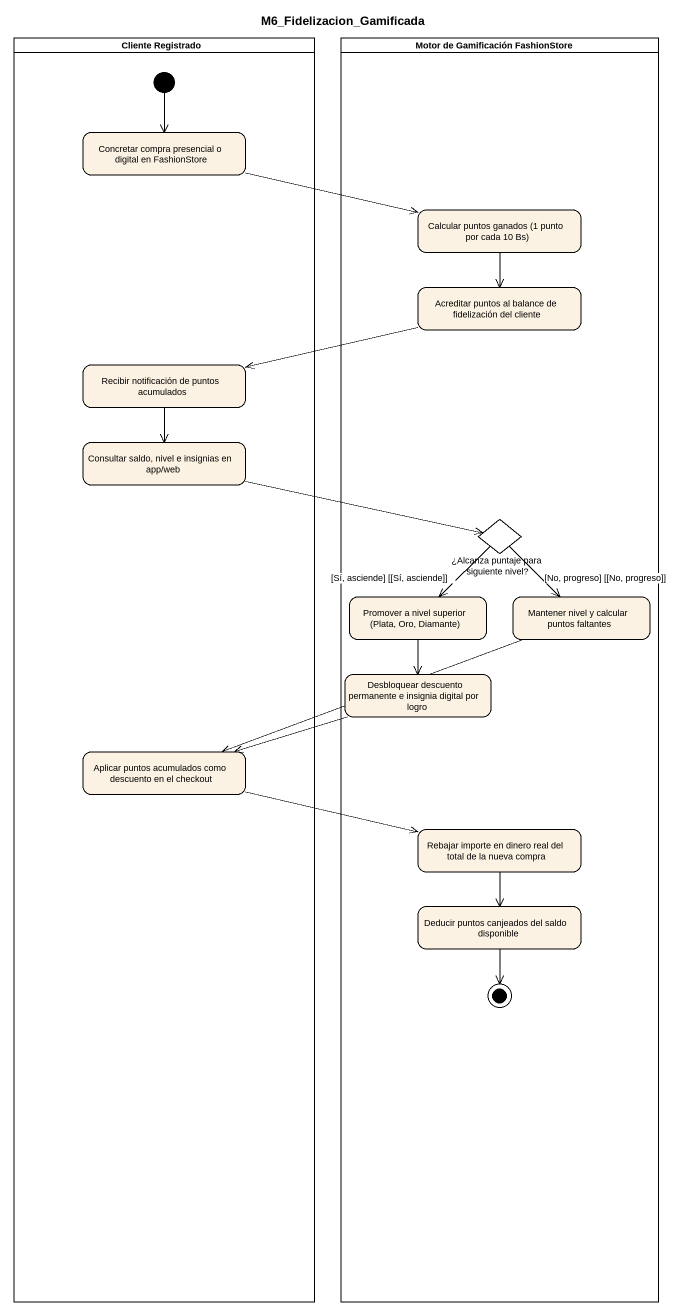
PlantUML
@startuml
title M6_Fidelizacion_Gamificada
hide empty description
state "Cliente Registrado" as Cliente_Registrado <<partition>> {
  state "Concretar compra presencial o digital en FashionStore" as Concretar_compra_presencial
  state "Recibir notificación de puntos acumulados" as Recibir_notificación_de
  state "Consultar saldo, nivel e insignias en app/web" as Consultar_saldo_nivel_e
  state "Aplicar puntos acumulados como descuento en el checkout" as Aplicar_puntos_acumulados
  [*] --> Concretar_compra_presencial
}
state "Motor de Gamificación FashionStore" as Motor_de_Gamificación <<partition>> {
  state "Calcular puntos ganados (1 punto por cada 10 Bs)" as Calcular_puntos_ganados_1
  state "Acreditar puntos al balance de fidelización del cliente" as Acreditar_puntos_al_balance
  state "¿Alcanza puntaje para siguiente nivel?" as Alcanza_puntaje_para <<choice>>
  state "Promover a nivel superior (Plata, Oro, Diamante)" as Promover_a_nivel_superior
  state "Mantener nivel y calcular puntos faltantes" as Mantener_nivel_y_calcular
  state "Desbloquear descuento permanente e insignia digital por logro" as Desbloquear_descuento
  state "Rebajar importe en dinero real del total de la nueva compra" as Rebajar_importe_en_dinero
  state "Deducir puntos canjeados del saldo disponible" as Deducir_puntos_canjeados
  Deducir_puntos_canjeados --> [*]
}
Concretar_compra_presencial -right-> Calcular_puntos_ganados_1
Calcular_puntos_ganados_1 --> Acreditar_puntos_al_balance
Acreditar_puntos_al_balance -left-> Recibir_notificación_de
Recibir_notificación_de --> Consultar_saldo_nivel_e
Consultar_saldo_nivel_e -right-> Alcanza_puntaje_para
Alcanza_puntaje_para --> Promover_a_nivel_superior : [Sí, asciende] ~[~[Sí, asciende]]
Alcanza_puntaje_para --> Mantener_nivel_y_calcular : [No, progreso] ~[~[No, progreso]]
Promover_a_nivel_superior --> Desbloquear_descuento
Mantener_nivel_y_calcular -left-> Aplicar_puntos_acumulados
Desbloquear_descuento -left-> Aplicar_puntos_acumulados
Aplicar_puntos_acumulados -right-> Rebajar_importe_en_dinero
Rebajar_importe_en_dinero --> Deducir_puntos_canjeados
@enduml
